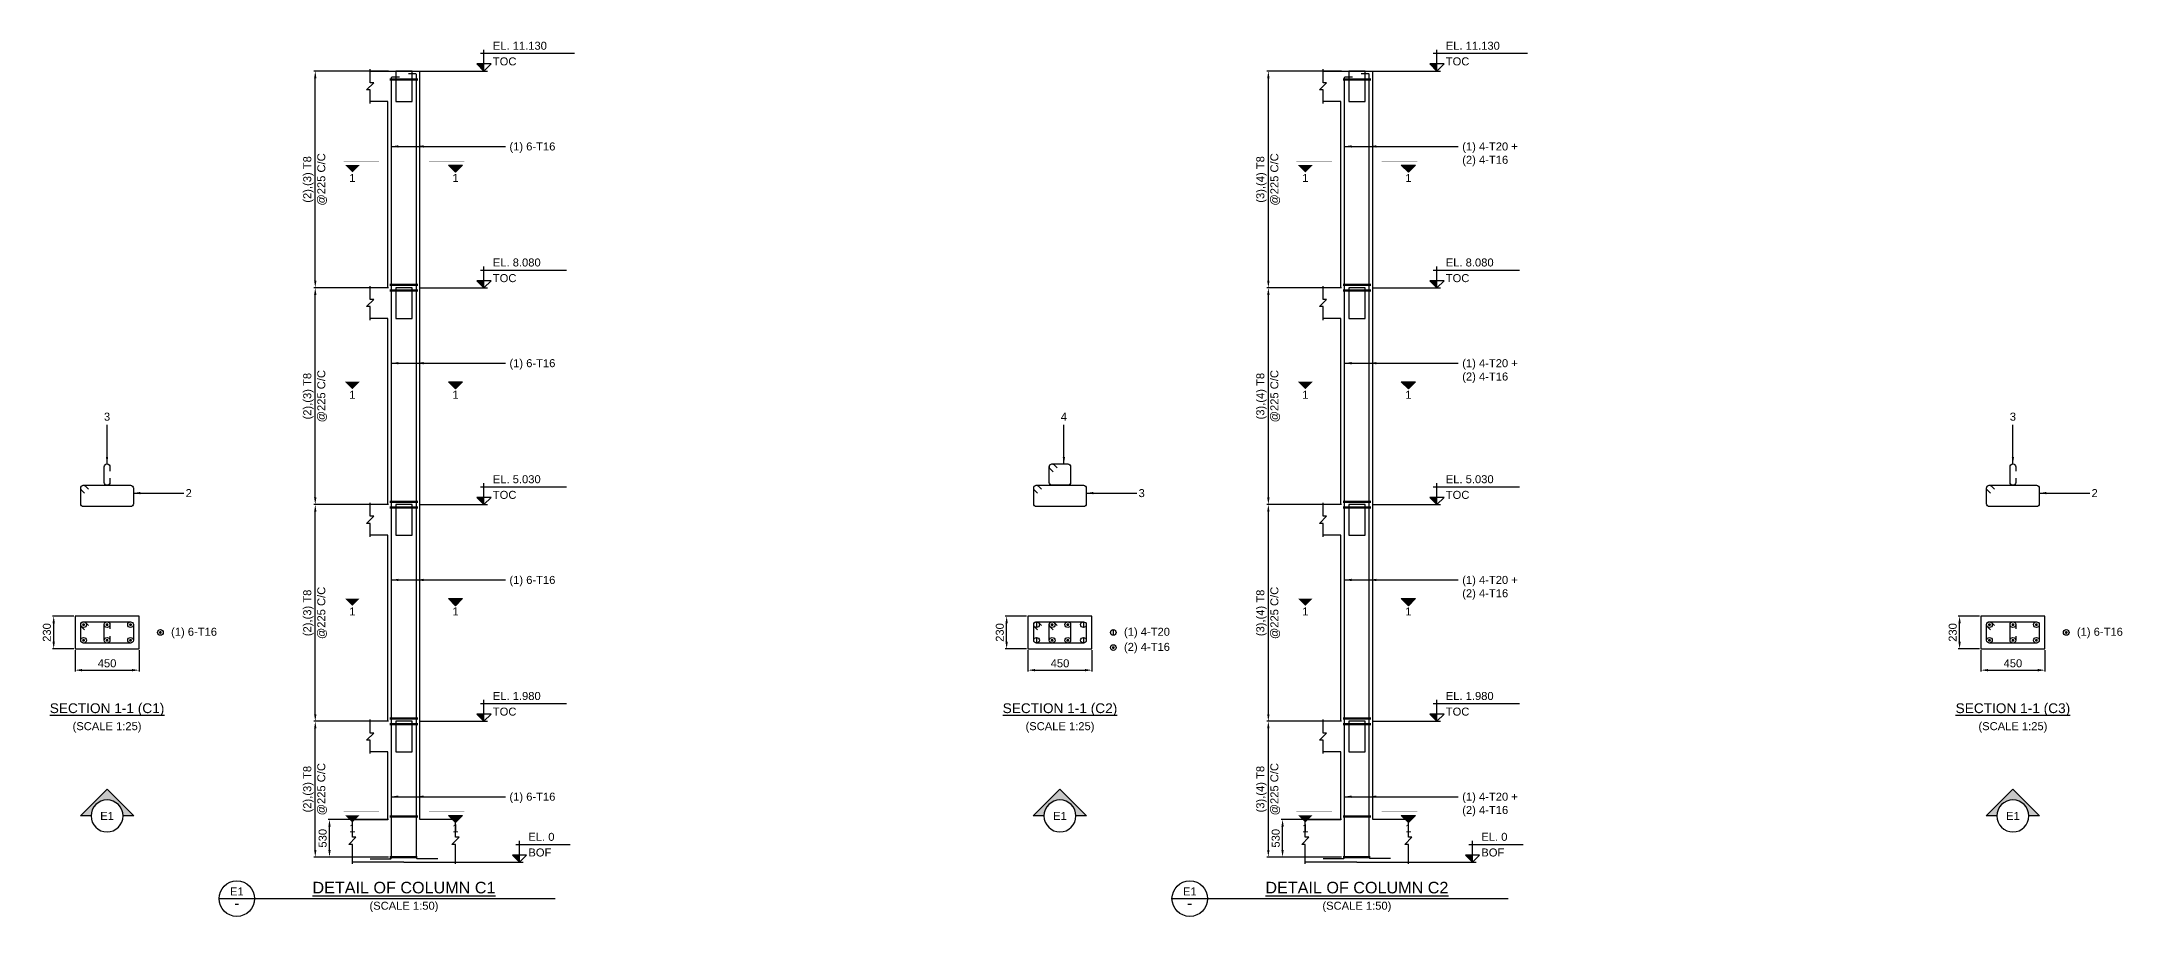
# Model space of a CAD drawing. Header units: inches. Extents: x 16610 to 272800, y -1525 to 29078.
# Drawn here: x 16610 to 75129, y -1525 to 23078 of the extents above; entities that cross this region are included whole.
import ezdxf
from ezdxf.enums import TextEntityAlignment as Align

# ---------------------------------------------------------------- set-up
doc = ezdxf.new("R2010")
doc.units = ezdxf.units.IN
doc.header["$MEASUREMENT"] = 0
doc.linetypes.add('SCHidden', pattern=[1000, 500, -500])
for name, color, linetype in [('colSectionMarkLayer', 5, 'Continuous'), ('Concrete Line', 2, 'Continuous'), ('Dim', 31, 'Continuous'), ('Hatch', 25, 'Continuous'), ('Labels', 4, 'Continuous'), ('Link', 225, 'Continuous'), ('Reinforcement', 130, 'Continuous'), ('Text', 31, 'Continuous'), ('Text_Scale', 31, 'Continuous')]:
    doc.layers.add(name, color=color, linetype=linetype)
doc.styles.add('SC-BBS1', font='SansSerif')
doc.styles.get("Standard").update_dxf_attribs({"font": 'txt.shx'})
doc.dimstyles.new('ColumnSch', dxfattribs={"dimtxt": 225, "dimasz": 200, "dimexe": 38, "dimexo": 38, "dimgap": 80, "dimtad": 1, "dimtoh": 1, "dimdec": 0, "dimzin": 0, "dimdsep": 46, "dimtxsty": 'SC-BBS1', "dimcen": 0.09, "dimclrd": 8, "dimclre": 8, "dimclrt": 31, "dimadec": 0, "dimazin": 0, "dimtfac": 1, "dimtdec": 0, "dimtix": 1, "dimtofl": 0, "dimtmove": 0, "dimatfit": 3, "dimfxl": 1, "dimtolj": 1, "dimtzin": 0, "dimarcsym": 0})
doc.dimstyles.get("Standard").update_dxf_attribs({"dimtxt": 0.18, "dimasz": 200, "dimexe": 0.18, "dimexo": 0.0625, "dimgap": 0.09, "dimtad": 0, "dimtih": 1, "dimtoh": 1, "dimdec": 4, "dimzin": 0, "dimdsep": 46, "dimtxsty": 'Standard', "dimcen": 0.09, "dimadec": 0, "dimazin": 0, "dimtfac": 1, "dimtdec": 4, "dimtofl": 0, "dimtmove": 0, "dimatfit": 3, "dimfxl": 1, "dimtolj": 1, "dimtzin": 0, "dimarcsym": 0})

# ---------------------------------------------------------------- blocks, each defined once
blk = doc.blocks.new('*D0')
at = {"color": 8, "linetype": 'ByBlock', "lineweight": -2}
for p, q in [((26368, 3962), (24268, 3962)), ((24306, 344), (24306, 3762)), ((26368, 144), (24268, 144))]:
    blk.add_line(p, q, dxfattribs=at)
at = {"color": 8}
for points in [[(24306, 3962), (24339, 3762), (24273, 3762)], [(24306, 144), (24273, 344), (24339, 344)]]:
    blk.add_solid(points, dxfattribs=at)
at = {"layer": 'DEFPOINTS', "color": 31}
for p in [(26406, 3962), (24306, 144), (26406, 144)]:
    blk.add_point(p, dxfattribs=at)
at = {"color": 31, "char_height": 225, "attachment_point": 5, "rotation": 90, "style": 'SC-BBS1'}
for s, insert in [('\\A1;(2),(3) T8', (24114, 2053)), ('\\A1;@225 C/C', (24498, 2053))]:
    blk.add_mtext(s, dxfattribs=dict(at, insert=insert))
blk = doc.blocks.new('*D1')
at = {"color": 8, "linetype": 'ByBlock', "lineweight": -2}
for p, q in [((26368, 1200), (24668, 1200)), ((24706, 344), (24706, 1000)), ((26368, 144), (24668, 144))]:
    blk.add_line(p, q, dxfattribs=at)
at = {"color": 8}
for points in [[(24706, 1200), (24739, 1000), (24673, 1000)], [(24706, 144), (24673, 344), (24739, 344)]]:
    blk.add_solid(points, dxfattribs=at)
at = {"layer": 'DEFPOINTS', "color": 31}
for p in [(26406, 1200), (24706, 144), (26406, 144)]:
    blk.add_point(p, dxfattribs=at)
at = {"color": 31, "insert": (24514, 672), "char_height": 225, "attachment_point": 5, "rotation": 90, "style": 'SC-BBS1'}
blk.add_mtext('\\A1;530', dxfattribs=at)
blk = doc.blocks.new('*D2')
at = {"color": 8, "linetype": 'ByBlock', "lineweight": -2}
for p, q in [((26368, 10058), (24268, 10058)), ((24306, 4162), (24306, 9858)), ((26368, 3962), (24268, 3962))]:
    blk.add_line(p, q, dxfattribs=at)
at = {"color": 8}
for points in [[(24306, 10058), (24339, 9858), (24273, 9858)], [(24306, 3962), (24273, 4162), (24339, 4162)]]:
    blk.add_solid(points, dxfattribs=at)
at = {"layer": 'DEFPOINTS', "color": 31}
for p in [(26406, 10058), (24306, 3962), (26406, 3962)]:
    blk.add_point(p, dxfattribs=at)
at = {"color": 31, "char_height": 225, "attachment_point": 5, "rotation": 90, "style": 'SC-BBS1'}
for s, insert in [('\\A1;(2),(3) T8', (24114, 7010)), ('\\A1;@225 C/C', (24498, 7010))]:
    blk.add_mtext(s, dxfattribs=dict(at, insert=insert))
blk = doc.blocks.new('*D3')
at = {"color": 8, "linetype": 'ByBlock', "lineweight": -2}
for p, q in [((26368, 16154), (24268, 16154)), ((24306, 10258), (24306, 15954)), ((26368, 10058), (24268, 10058))]:
    blk.add_line(p, q, dxfattribs=at)
at = {"color": 8}
for points in [[(24306, 16154), (24339, 15954), (24273, 15954)], [(24306, 10058), (24273, 10258), (24339, 10258)]]:
    blk.add_solid(points, dxfattribs=at)
at = {"layer": 'DEFPOINTS', "color": 31}
for p in [(26406, 16154), (24306, 10058), (26406, 10058)]:
    blk.add_point(p, dxfattribs=at)
at = {"color": 31, "char_height": 225, "attachment_point": 5, "rotation": 90, "style": 'SC-BBS1'}
for s, insert in [('\\A1;(2),(3) T8', (24114, 13106)), ('\\A1;@225 C/C', (24498, 13106))]:
    blk.add_mtext(s, dxfattribs=dict(at, insert=insert))
blk = doc.blocks.new('*D4')
at = {"color": 8, "linetype": 'ByBlock', "lineweight": -2}
for p, q in [((26368, 22250), (24268, 22250)), ((24306, 16354), (24306, 22050)), ((26368, 16154), (24268, 16154))]:
    blk.add_line(p, q, dxfattribs=at)
at = {"color": 8}
for points in [[(24306, 22250), (24339, 22050), (24273, 22050)], [(24306, 16154), (24273, 16354), (24339, 16354)]]:
    blk.add_solid(points, dxfattribs=at)
at = {"layer": 'DEFPOINTS', "color": 31}
for p in [(26406, 22250), (24306, 16154), (26406, 16154)]:
    blk.add_point(p, dxfattribs=at)
at = {"color": 31, "char_height": 225, "attachment_point": 5, "rotation": 90, "style": 'SC-BBS1'}
for s, insert in [('\\A1;@225 C/C', (24498, 19202)), ('\\A1;(2),(3) T8', (24114, 19202))]:
    blk.add_mtext(s, dxfattribs=dict(at, insert=insert))
blk = doc.blocks.new('*D5')
at = {"color": 8, "linetype": 'ByBlock', "lineweight": -2}
for p, q in [((17550, 5962), (17550, 5362)), ((19350, 5962), (19350, 5362)), ((17750, 5400), (19150, 5400))]:
    blk.add_line(p, q, dxfattribs=at)
at = {"color": 8}
for points in [[(17550, 5400), (17750, 5433), (17750, 5367)], [(19350, 5400), (19150, 5367), (19150, 5433)]]:
    blk.add_solid(points, dxfattribs=at)
at = {"layer": 'DEFPOINTS', "color": 31}
for p in [(17550, 6000), (19350, 6000), (17550, 5400)]:
    blk.add_point(p, dxfattribs=at)
at = {"color": 31, "insert": (18450, 5592), "char_height": 225, "attachment_point": 5, "style": 'SC-BBS1'}
blk.add_mtext('\\A1;450', dxfattribs=at)
blk = doc.blocks.new('*D6')
at = {"color": 8, "linetype": 'ByBlock', "lineweight": -2}
for p, q in [((17512, 6920), (16912, 6920)), ((16950, 6200), (16950, 6720)), ((17512, 6000), (16912, 6000))]:
    blk.add_line(p, q, dxfattribs=at)
at = {"color": 8}
for points in [[(16950, 6920), (16983, 6720), (16917, 6720)], [(16950, 6000), (16917, 6200), (16983, 6200)]]:
    blk.add_solid(points, dxfattribs=at)
at = {"layer": 'DEFPOINTS', "color": 31}
for p in [(17550, 6920), (16950, 6000), (17550, 6000)]:
    blk.add_point(p, dxfattribs=at)
at = {"color": 31, "insert": (16758, 6460), "char_height": 225, "attachment_point": 5, "rotation": 90, "style": 'SC-BBS1'}
blk.add_mtext('\\A1;230', dxfattribs=at)
blk = doc.blocks.new('*D7')
at = {"color": 8, "linetype": 'ByBlock', "lineweight": -2}
for p, q in [((53172, 3962), (51072, 3962)), ((51110, 344), (51110, 3762)), ((53172, 144), (51072, 144))]:
    blk.add_line(p, q, dxfattribs=at)
at = {"color": 8}
for points in [[(51110, 3962), (51143, 3762), (51077, 3762)], [(51110, 144), (51077, 344), (51143, 344)]]:
    blk.add_solid(points, dxfattribs=at)
at = {"layer": 'DEFPOINTS', "color": 31}
for p in [(53210, 3962), (51110, 144), (53210, 144)]:
    blk.add_point(p, dxfattribs=at)
at = {"color": 31, "char_height": 225, "attachment_point": 5, "rotation": 90, "style": 'SC-BBS1'}
for s, insert in [('\\A1;(3),(4) T8', (50918, 2053)), ('\\A1;@225 C/C', (51302, 2053))]:
    blk.add_mtext(s, dxfattribs=dict(at, insert=insert))
blk = doc.blocks.new('*D8')
at = {"color": 8, "linetype": 'ByBlock', "lineweight": -2}
for p, q in [((53172, 1200), (51472, 1200)), ((51510, 344), (51510, 1000)), ((53172, 144), (51472, 144))]:
    blk.add_line(p, q, dxfattribs=at)
at = {"color": 8}
for points in [[(51510, 1200), (51543, 1000), (51477, 1000)], [(51510, 144), (51477, 344), (51543, 344)]]:
    blk.add_solid(points, dxfattribs=at)
at = {"layer": 'DEFPOINTS', "color": 31}
for p in [(53210, 1200), (51510, 144), (53210, 144)]:
    blk.add_point(p, dxfattribs=at)
at = {"color": 31, "insert": (51318, 672), "char_height": 225, "attachment_point": 5, "rotation": 90, "style": 'SC-BBS1'}
blk.add_mtext('\\A1;530', dxfattribs=at)
blk = doc.blocks.new('*D9')
at = {"color": 8, "linetype": 'ByBlock', "lineweight": -2}
for p, q in [((53172, 10058), (51072, 10058)), ((51110, 4162), (51110, 9858)), ((53172, 3962), (51072, 3962))]:
    blk.add_line(p, q, dxfattribs=at)
at = {"color": 8}
for points in [[(51110, 10058), (51143, 9858), (51077, 9858)], [(51110, 3962), (51077, 4162), (51143, 4162)]]:
    blk.add_solid(points, dxfattribs=at)
at = {"layer": 'DEFPOINTS', "color": 31}
for p in [(53210, 10058), (51110, 3962), (53210, 3962)]:
    blk.add_point(p, dxfattribs=at)
at = {"color": 31, "char_height": 225, "attachment_point": 5, "rotation": 90, "style": 'SC-BBS1'}
for s, insert in [('\\A1;(3),(4) T8', (50918, 7010)), ('\\A1;@225 C/C', (51302, 7010))]:
    blk.add_mtext(s, dxfattribs=dict(at, insert=insert))
blk = doc.blocks.new('*D10')
at = {"color": 8, "linetype": 'ByBlock', "lineweight": -2}
for p, q in [((53172, 16154), (51072, 16154)), ((51110, 10258), (51110, 15954)), ((53172, 10058), (51072, 10058))]:
    blk.add_line(p, q, dxfattribs=at)
at = {"color": 8}
for points in [[(51110, 16154), (51143, 15954), (51077, 15954)], [(51110, 10058), (51077, 10258), (51143, 10258)]]:
    blk.add_solid(points, dxfattribs=at)
at = {"layer": 'DEFPOINTS', "color": 31}
for p in [(53210, 16154), (51110, 10058), (53210, 10058)]:
    blk.add_point(p, dxfattribs=at)
at = {"color": 31, "char_height": 225, "attachment_point": 5, "rotation": 90, "style": 'SC-BBS1'}
for s, insert in [('\\A1;(3),(4) T8', (50918, 13106)), ('\\A1;@225 C/C', (51302, 13106))]:
    blk.add_mtext(s, dxfattribs=dict(at, insert=insert))
blk = doc.blocks.new('*D11')
at = {"color": 8, "linetype": 'ByBlock', "lineweight": -2}
for p, q in [((53172, 22250), (51072, 22250)), ((51110, 16354), (51110, 22050)), ((53172, 16154), (51072, 16154))]:
    blk.add_line(p, q, dxfattribs=at)
at = {"color": 8}
for points in [[(51110, 22250), (51143, 22050), (51077, 22050)], [(51110, 16154), (51077, 16354), (51143, 16354)]]:
    blk.add_solid(points, dxfattribs=at)
at = {"layer": 'DEFPOINTS', "color": 31}
for p in [(53210, 22250), (51110, 16154), (53210, 16154)]:
    blk.add_point(p, dxfattribs=at)
at = {"color": 31, "char_height": 225, "attachment_point": 5, "rotation": 90, "style": 'SC-BBS1'}
for s, insert in [('\\A1;@225 C/C', (51302, 19202)), ('\\A1;(3),(4) T8', (50918, 19202))]:
    blk.add_mtext(s, dxfattribs=dict(at, insert=insert))
blk = doc.blocks.new('*D12')
at = {"color": 8, "linetype": 'ByBlock', "lineweight": -2}
for p, q in [((44350, 5962), (44350, 5362)), ((46150, 5962), (46150, 5362)), ((44550, 5400), (45950, 5400))]:
    blk.add_line(p, q, dxfattribs=at)
at = {"color": 8}
for points in [[(44350, 5400), (44550, 5433), (44550, 5367)], [(46150, 5400), (45950, 5367), (45950, 5433)]]:
    blk.add_solid(points, dxfattribs=at)
at = {"layer": 'DEFPOINTS', "color": 31}
for p in [(44350, 6000), (46150, 6000), (44350, 5400)]:
    blk.add_point(p, dxfattribs=at)
at = {"color": 31, "insert": (45250, 5592), "char_height": 225, "attachment_point": 5, "style": 'SC-BBS1'}
blk.add_mtext('\\A1;450', dxfattribs=at)
blk = doc.blocks.new('*D13')
at = {"color": 8, "linetype": 'ByBlock', "lineweight": -2}
for p, q in [((44312, 6920), (43712, 6920)), ((43750, 6200), (43750, 6720)), ((44312, 6000), (43712, 6000))]:
    blk.add_line(p, q, dxfattribs=at)
at = {"color": 8}
for points in [[(43750, 6920), (43783, 6720), (43717, 6720)], [(43750, 6000), (43717, 6200), (43783, 6200)]]:
    blk.add_solid(points, dxfattribs=at)
at = {"layer": 'DEFPOINTS', "color": 31}
for p in [(44350, 6920), (43750, 6000), (44350, 6000)]:
    blk.add_point(p, dxfattribs=at)
at = {"color": 31, "insert": (43558, 6460), "char_height": 225, "attachment_point": 5, "rotation": 90, "style": 'SC-BBS1'}
blk.add_mtext('\\A1;230', dxfattribs=at)
blk = doc.blocks.new('*D20')
at = {"color": 8, "linetype": 'ByBlock', "lineweight": -2}
for p, q in [((71150, 5962), (71150, 5362)), ((72950, 5962), (72950, 5362)), ((71350, 5400), (72750, 5400))]:
    blk.add_line(p, q, dxfattribs=at)
at = {"color": 8}
for points in [[(71150, 5400), (71350, 5433), (71350, 5367)], [(72950, 5400), (72750, 5367), (72750, 5433)]]:
    blk.add_solid(points, dxfattribs=at)
at = {"layer": 'DEFPOINTS', "color": 31}
for p in [(71150, 6000), (72950, 6000), (71150, 5400)]:
    blk.add_point(p, dxfattribs=at)
at = {"color": 31, "insert": (72050, 5592), "char_height": 225, "attachment_point": 5, "style": 'SC-BBS1'}
blk.add_mtext('\\A1;450', dxfattribs=at)
blk = doc.blocks.new('*D21')
at = {"color": 8, "linetype": 'ByBlock', "lineweight": -2}
for p, q in [((71112, 6920), (70512, 6920)), ((70550, 6200), (70550, 6720)), ((71112, 6000), (70512, 6000))]:
    blk.add_line(p, q, dxfattribs=at)
at = {"color": 8}
for points in [[(70550, 6920), (70583, 6720), (70517, 6720)], [(70550, 6000), (70517, 6200), (70583, 6200)]]:
    blk.add_solid(points, dxfattribs=at)
at = {"layer": 'DEFPOINTS', "color": 31}
for p in [(71150, 6920), (70550, 6000), (71150, 6000)]:
    blk.add_point(p, dxfattribs=at)
at = {"color": 31, "insert": (70358, 6460), "char_height": 225, "attachment_point": 5, "rotation": 90, "style": 'SC-BBS1'}
blk.add_mtext('\\A1;230', dxfattribs=at)

msp = doc.modelspace()

# ---------------------------------------------------------------- hatches: boundary and pattern name
at = {"layer": 'Hatch'}
for points in [[(29050, 22250), (29050, 22450), (28850, 22450)], [(55850, 22250), (55850, 22450), (55650, 22450)], [(25150, 19605), (25350, 19405), (25550, 19605), (25150, 19605)], [(28450, 19605), (28250, 19405), (28050, 19605), (28450, 19605)], [(51950, 19605), (52150, 19405), (52350, 19605), (51950, 19605)], [(55250, 19605), (55050, 19405), (54850, 19605), (55250, 19605)], [(29050, 16154), (29050, 16354), (28850, 16354)], [(55850, 16154), (55850, 16354), (55650, 16354)], [(25150, 13509), (25350, 13309), (25550, 13509), (25150, 13509)], [(28450, 13509), (28250, 13309), (28050, 13509), (28450, 13509)], [(51950, 13509), (52150, 13309), (52350, 13509), (51950, 13509)], [(55250, 13509), (55050, 13309), (54850, 13509), (55250, 13509)], [(29050, 10058), (29050, 10258), (28850, 10258)], [(55850, 10058), (55850, 10258), (55650, 10258)], [(25150, 7413), (25350, 7213), (25550, 7413), (25150, 7413)], [(28450, 7413), (28250, 7213), (28050, 7413), (28450, 7413)], [(51950, 7413), (52150, 7213), (52350, 7413), (51950, 7413)], [(55250, 7413), (55050, 7213), (54850, 7413), (55250, 7413)], [(29050, 3962), (29050, 4162), (28850, 4162)], [(55850, 3962), (55850, 4162), (55650, 4162)], [(25150, 1317), (25350, 1117), (25550, 1317), (25150, 1317)], [(28450, 1317), (28250, 1117), (28050, 1317), (28450, 1317)], [(51950, 1317), (52150, 1117), (52350, 1317), (51950, 1317)], [(55250, 1317), (55050, 1117), (54850, 1317), (55250, 1317)], [(30050, 0), (30050, 200), (29850, 200)], [(56850, 0), (56850, 200), (56650, 200)]]:
    msp.add_hatch(color=256, dxfattribs=at).paths.add_polyline_path(points, flags=0)
h = msp.add_hatch(color=256, dxfattribs=at)
edge = h.paths.add_edge_path(flags=16)
edge.add_line((18000, 1300), (17700, 1300))
edge.add_line((17700, 1300), (18450, 2050))
edge.add_line((18450, 2050), (19200, 1300))
edge.add_line((19200, 1300), (18900, 1300))
edge.add_arc((18450, 1300), 450, 0, 180)
h = msp.add_hatch(color=256, dxfattribs=at)
edge = h.paths.add_edge_path(flags=16)
edge.add_line((44800, 1300), (44500, 1300))
edge.add_line((44500, 1300), (45250, 2050))
edge.add_line((45250, 2050), (46000, 1300))
edge.add_line((46000, 1300), (45700, 1300))
edge.add_arc((45250, 1300), 450, 0, 180)
h = msp.add_hatch(color=256, dxfattribs=at)
edge = h.paths.add_edge_path(flags=16)
edge.add_line((71600, 1300), (71300, 1300))
edge.add_line((71300, 1300), (72050, 2050))
edge.add_line((72050, 2050), (72800, 1300))
edge.add_line((72800, 1300), (72500, 1300))
edge.add_arc((72050, 1300), 450, 0, 180)

# ---------------------------------------------------------------- linework, layer by layer
at = {"lineweight": 50}
for p, q in [((26406, 22010), (27194, 22010)), ((53210, 22010), (53990, 22010)), ((26406, 16234), (27194, 16234)), ((26406, 16074), (27194, 16074)), ((53210, 16234), (53990, 16234)), ((53210, 16074), (53990, 16074)), ((26406, 10138), (27194, 10138)), ((26406, 9978), (27194, 9978)), ((53210, 10138), (53990, 10138)), ((53210, 9978), (53990, 9978)), ((26406, 4042), (27194, 4042)), ((26406, 3882), (27194, 3882)), ((53210, 4042), (53990, 4042)), ((53210, 3882), (53990, 3882)), ((26406, 1280), (27194, 1280)), ((53210, 1280), (53990, 1280)), ((26406, 144), (27170, 144)), ((53210, 144), (53970, 144))]:
    msp.add_line(p, q, dxfattribs=at)
at = {"layer": 'colSectionMarkLayer'}
for p, q in [((29050, 22250), (29050, 22850)), ((55850, 22250), (55850, 22850)), ((27250, 22250), (29150, 22250)), ((28950, 22750), (31600, 22750)), ((54050, 22250), (55950, 22250)), ((55750, 22750), (58400, 22750)), ((28950, 16654), (31375, 16654)), ((29050, 16154), (29050, 16754)), ((55750, 16654), (58175, 16654)), ((55850, 16154), (55850, 16754)), ((27250, 16154), (29150, 16154)), ((54050, 16154), (55950, 16154)), ((28950, 10558), (31375, 10558)), ((29050, 10058), (29050, 10658)), ((55750, 10558), (58175, 10558)), ((55850, 10058), (55850, 10658)), ((27250, 10058), (29150, 10058)), ((54050, 10058), (55950, 10058)), ((28950, 4462), (31375, 4462)), ((29050, 3962), (29050, 4562)), ((55750, 4462), (58175, 4462)), ((55850, 3962), (55850, 4562)), ((27250, 3962), (29150, 3962)), ((54050, 3962), (55950, 3962)), ((30050, 0), (30050, 600)), ((56850, 0), (56850, 600)), ((28250, 0), (30150, 0)), ((29950, 500), (31475, 500)), ((55050, 0), (56950, 0)), ((56750, 500), (58275, 500)), ((21600, -1025), (31050, -1025)), ((48400, -1025), (57850, -1025))]:
    msp.add_line(p, q, dxfattribs=at)
for points in [[(29050, 22250), (29250, 22450), (28850, 22450)], [(55850, 22250), (56050, 22450), (55650, 22450)], [(29050, 16154), (29250, 16354), (28850, 16354)], [(55850, 16154), (56050, 16354), (55650, 16354)], [(29050, 10058), (29250, 10258), (28850, 10258)], [(55850, 10058), (56050, 10258), (55650, 10258)], [(29050, 3962), (29250, 4162), (28850, 4162)], [(55850, 3962), (56050, 4162), (55650, 4162)], [(30050, 0), (30250, 200), (29850, 200)], [(56850, 0), (57050, 200), (56650, 200)]]:
    msp.add_lwpolyline(points, close=True, dxfattribs=at)
at = {"layer": 'colSectionMarkLayer', "const_width": 5}
for points in [[(26100, 19705), (25100, 19705)], [(25150, 19605), (25350, 19405), (25550, 19605), (25150, 19605)], [(27500, 19705), (28500, 19705)], [(52900, 19705), (51900, 19705)], [(51950, 19605), (52150, 19405), (52350, 19605), (51950, 19605)], [(54300, 19705), (55300, 19705)], [(26100, 13609), (25100, 13609)], [(25150, 13509), (25350, 13309), (25550, 13509), (25150, 13509)], [(27500, 13609), (28500, 13609)], [(52900, 13609), (51900, 13609)], [(51950, 13509), (52150, 13309), (52350, 13509), (51950, 13509)], [(54300, 13609), (55300, 13609)], [(26100, 7513), (25100, 7513)], [(25150, 7413), (25350, 7213), (25550, 7413), (25150, 7413)], [(27500, 7513), (28500, 7513)], [(52900, 7513), (51900, 7513)], [(51950, 7413), (52150, 7213), (52350, 7413), (51950, 7413)], [(54300, 7513), (55300, 7513)], [(26100, 1417), (25100, 1417)], [(25150, 1317), (25350, 1117), (25550, 1317), (25150, 1317)], [(27500, 1417), (28500, 1417)], [(52900, 1417), (51900, 1417)], [(51950, 1317), (52150, 1117), (52350, 1317), (51950, 1317)], [(54300, 1417), (55300, 1417)]]:
    msp.add_lwpolyline(points, dxfattribs=at)
at = {"layer": 'colSectionMarkLayer'}
for points in [[(28450, 19605), (28250, 19405), (28050, 19605), (28450, 19605)], [(55250, 19605), (55050, 19405), (54850, 19605), (55250, 19605)], [(28450, 13509), (28250, 13309), (28050, 13509), (28450, 13509)], [(55250, 13509), (55050, 13309), (54850, 13509), (55250, 13509)], [(28450, 7413), (28250, 7213), (28050, 7413), (28450, 7413)], [(55250, 7413), (55050, 7213), (54850, 7413), (55250, 7413)], [(28450, 1317), (28250, 1117), (28050, 1317), (28450, 1317)], [(55250, 1317), (55050, 1117), (54850, 1317), (55250, 1317)]]:
    msp.add_lwpolyline(points, dxfattribs=at)
for points in [[(18000, 1300), (17700, 1300), (18450, 2050), (19200, 1300), (18900, 1300, 1), (18000, 1300, 1), (18900, 1300)], [(44800, 1300), (44500, 1300), (45250, 2050), (46000, 1300), (45700, 1300, 1), (44800, 1300, 1), (45700, 1300)], [(71600, 1300), (71300, 1300), (72050, 2050), (72800, 1300), (72500, 1300, 1), (71600, 1300, 1), (72500, 1300)]]:
    msp.add_lwpolyline(points, format="xyb", dxfattribs=at)
for centre in [(22100, -1025), (48900, -1025)]:
    msp.add_circle(centre, 500, dxfattribs=at)
at = {"layer": 'Concrete Line'}
for p, q in [((25850, 22250), (27250, 22250)), ((27250, 16154), (27250, 22250)), ((52650, 22250), (54050, 22250)), ((54050, 16154), (54050, 22250)), ((26350, 21390), (25850, 21390)), ((26350, 16154), (26350, 21390)), ((53150, 21390), (52650, 21390)), ((53150, 16154), (53150, 21390)), ((26350, 16154), (25850, 16154)), ((26350, 16154), (26350, 16154)), ((26350, 16154), (26350, 16154)), ((27250, 10058), (27250, 16154)), ((27250, 16154), (27250, 16154)), ((27250, 16154), (27250, 16154)), ((53150, 16154), (52650, 16154)), ((53150, 16154), (53150, 16154)), ((53150, 16154), (53150, 16154)), ((54050, 10058), (54050, 16154)), ((54050, 16154), (54050, 16154)), ((54050, 16154), (54050, 16154)), ((26350, 15294), (25850, 15294)), ((26350, 10058), (26350, 15294)), ((53150, 15294), (52650, 15294)), ((53150, 10058), (53150, 15294)), ((26350, 10058), (25850, 10058)), ((26350, 10058), (26350, 10058)), ((26350, 10058), (26350, 10058)), ((27250, 3962), (27250, 10058)), ((27250, 10058), (27250, 10058)), ((27250, 10058), (27250, 10058)), ((53150, 10058), (52650, 10058)), ((53150, 10058), (53150, 10058)), ((53150, 10058), (53150, 10058)), ((54050, 3962), (54050, 10058)), ((54050, 10058), (54050, 10058)), ((54050, 10058), (54050, 10058)), ((26350, 9198), (25850, 9198)), ((26350, 3962), (26350, 9198)), ((53150, 9198), (52650, 9198)), ((53150, 3962), (53150, 9198)), ((26350, 3962), (25850, 3962)), ((26350, 3962), (26350, 3962)), ((26350, 3962), (26350, 3962)), ((27250, 1200), (27250, 3962)), ((27250, 3962), (27250, 3962)), ((27250, 3962), (27250, 3962)), ((53150, 3962), (52650, 3962)), ((53150, 3962), (53150, 3962)), ((53150, 3962), (53150, 3962)), ((54050, 1200), (54050, 3962)), ((54050, 3962), (54050, 3962)), ((54050, 3962), (54050, 3962)), ((26350, 3102), (25850, 3102)), ((26350, 1200), (26350, 3102)), ((53150, 3102), (52650, 3102)), ((53150, 1200), (53150, 3102)), ((25350, 1200), (26350, 1200)), ((28250, 1200), (27250, 1200)), ((28250, 1200), (27250, 1200)), ((52150, 1200), (53150, 1200)), ((55050, 1200), (54050, 1200)), ((55050, 1200), (54050, 1200)), ((26800, 0), (25350, 0)), ((26800, 0), (28250, 0)), ((53600, 0), (52150, 0)), ((53600, 0), (55050, 0))]:
    msp.add_line(p, q, dxfattribs=at)
for points in [[(25850, 21340), (25850, 21720), (25750, 21720), (25950, 21920), (25850, 21920), (25850, 22300)], [(52650, 21340), (52650, 21720), (52550, 21720), (52750, 21920), (52650, 21920), (52650, 22300)], [(25850, 15244), (25850, 15624), (25750, 15624), (25950, 15824), (25850, 15824), (25850, 16204)], [(52650, 15244), (52650, 15624), (52550, 15624), (52750, 15824), (52650, 15824), (52650, 16204)], [(25850, 9148), (25850, 9528), (25750, 9528), (25950, 9728), (25850, 9728), (25850, 10108)], [(52650, 9148), (52650, 9528), (52550, 9528), (52750, 9728), (52650, 9728), (52650, 10108)], [(25850, 3052), (25850, 3432), (25750, 3432), (25950, 3632), (25850, 3632), (25850, 4012)], [(52650, 3052), (52650, 3432), (52550, 3432), (52750, 3632), (52650, 3632), (52650, 4012)], [(25350, -50), (25350, 500), (25250, 500), (25450, 700), (25350, 700), (25350, 1250)], [(28250, -50), (28250, 500), (28150, 500), (28350, 700), (28250, 700), (28250, 1250)], [(52150, -50), (52150, 500), (52050, 500), (52250, 700), (52150, 700), (52150, 1250)], [(55050, -50), (55050, 500), (54950, 500), (55150, 700), (55050, 700), (55050, 1250)]]:
    msp.add_lwpolyline(points, dxfattribs=at)
for points in [[(26570, 22250), (26570, 21390), (27030, 21390), (27030, 22250)], [(53370, 22250), (53370, 21390), (53830, 21390), (53830, 22250)], [(26570, 16154), (26570, 15294), (27030, 15294), (27030, 16154)], [(53370, 16154), (53370, 15294), (53830, 15294), (53830, 16154)], [(26570, 10058), (26570, 9198), (27030, 9198), (27030, 10058)], [(53370, 10058), (53370, 9198), (53830, 9198), (53830, 10058)], [(17550, 6000), (19350, 6000), (19350, 6000), (19350, 6920), (19350, 6920), (17550, 6920), (17550, 6920), (17550, 6000)], [(44350, 6000), (46150, 6000), (46150, 6000), (46150, 6920), (46150, 6920), (44350, 6920), (44350, 6920), (44350, 6000)], [(71150, 6000), (72950, 6000), (72950, 6000), (72950, 6920), (72950, 6920), (71150, 6920), (71150, 6920), (71150, 6000)], [(26570, 3962), (26570, 3102), (27030, 3102), (27030, 3962)], [(53370, 3962), (53370, 3102), (53830, 3102), (53830, 3962)]]:
    msp.add_lwpolyline(points, close=True, dxfattribs=at)
at = {"layer": 'Concrete Line', "linetype": 'SCHidden', "ltscale": 0.3}
for points in [[(53370, 22250), (53370, 21390), (53830, 21390), (53830, 22250)], [(53370, 16154), (53370, 15294), (53830, 15294), (53830, 16154)], [(53370, 10058), (53370, 9198), (53830, 9198), (53830, 10058)], [(53370, 3962), (53370, 3102), (53830, 3102), (53830, 3962)]]:
    msp.add_lwpolyline(points, close=True, dxfattribs=at)
at = {"layer": 'Link'}
for points in [[(18530, 10800), (18530, 10680, -1), (18370, 10680), (18370, 11120, -1), (18530, 11120), (18530, 11000)], [(45058.3, 10978.6), (44973.4, 11063.4, -0.668178), (45030, 11200), (45470, 11200, -0.4142136), (45550, 11120), (45550, 10680, -0.4142136), (45470, 10600), (45030, 10600, -0.4142136), (44950, 10680), (44950, 11120, -0.6681793), (45086.6, 11176.6), (45171.4, 11091.7)], [(72130, 10800), (72130, 10680, -1), (71970, 10680), (71970, 11120, -1), (72130, 11120), (72130, 11000)], [(17818.3, 10378.6), (17733.4, 10463.4, -0.668178), (17790, 10600), (19110, 10600, -0.4142136), (19190, 10520), (19190, 10080, -0.4142136), (19110, 10000), (17790, 10000, -0.4142136), (17710, 10080), (17710, 10520, -0.6681793), (17846.6, 10576.6), (17931.4, 10491.7)], [(44618.3, 10378.6), (44533.4, 10463.4, -0.668178), (44590, 10600), (45910, 10600, -0.4142136), (45990, 10520), (45990, 10080, -0.4142136), (45910, 10000), (44590, 10000, -0.4142136), (44510, 10080), (44510, 10520, -0.6681793), (44646.6, 10576.6), (44731.4, 10491.7)], [(71418.3, 10378.6), (71333.4, 10463.4, -0.668178), (71390, 10600), (72710, 10600, -0.4142136), (72790, 10520), (72790, 10080, -0.4142136), (72710, 10000), (71390, 10000, -0.4142136), (71310, 10080), (71310, 10520, -0.6681793), (71446.6, 10576.6), (71531.4, 10491.7)], [(17818.3, 6538.6), (17733.4, 6623.4, -0.668178), (17790, 6760), (19110, 6760, -0.4142136), (19190, 6680), (19190, 6240, -0.4142136), (19110, 6160), (17790, 6160, -0.4142136), (17710, 6240), (17710, 6680, -0.6681793), (17846.6, 6736.6), (17931.4, 6651.7)], [(18530, 6360), (18530, 6240, -1), (18370, 6240), (18370, 6680, -1), (18530, 6680), (18530, 6560)], [(44618.3, 6538.6), (44533.4, 6623.4, -0.668178), (44590, 6760), (45910, 6760, -0.4142136), (45990, 6680), (45990, 6240, -0.4142136), (45910, 6160), (44590, 6160, -0.4142136), (44510, 6240), (44510, 6680, -0.6681793), (44646.6, 6736.6), (44731.4, 6651.7)], [(45058.3, 6538.6), (44973.4, 6623.4, -0.668178), (45030, 6760), (45470, 6760, -0.4142136), (45550, 6680), (45550, 6240, -0.4142136), (45470, 6160), (45030, 6160, -0.4142136), (44950, 6240), (44950, 6680, -0.6681793), (45086.6, 6736.6), (45171.4, 6651.7)], [(71418.3, 6538.6), (71333.4, 6623.4, -0.668178), (71390, 6760), (72710, 6760, -0.4142136), (72790, 6680), (72790, 6240, -0.4142136), (72710, 6160), (71390, 6160, -0.4142136), (71310, 6240), (71310, 6680, -0.6681793), (71446.6, 6736.6), (71531.4, 6651.7)], [(72130, 6360), (72130, 6240, -1), (71970, 6240), (71970, 6680, -1), (72130, 6680), (72130, 6560)]]:
    msp.add_lwpolyline(points, format="xyb", dxfattribs=at)
at = {"layer": 'Reinforcement', "lineweight": 25}
for points in [[(26446, 17044), (26446, 18772), (26446, 19312), (26446, 22060, -0.4142136), (26476, 22090), (26676, 22090)], [(27154, 18772), (27154, 20500), (27154, 21040), (27154, 22140, 0.4142136), (27124, 22170), (26924, 22170)], [(53250, 16612), (53250, 18772), (53250, 19312), (53250, 22060, -0.4142136), (53280, 22090), (53480, 22090)], [(53950, 18772), (53950, 20500), (53950, 21040), (53950, 22140, 0.4142136), (53920, 22170), (53720, 22170)], [(27754, 96), (27184, 96, -0.4142136), (27154, 126), (27154, 8308)], [(54550, 100), (53980, 100, -0.4142136), (53950, 130), (53950, 8308)], [(25846, 96), (26416, 96, 0.4142136), (26446, 126), (26446, 6580)], [(52650, 100), (53220, 100, 0.4142136), (53250, 130), (53250, 6580)]]:
    msp.add_lwpolyline(points, format="xyb", dxfattribs=at)
for points in [[(27154, 12676), (27154, 14404), (27154, 14944), (27154, 20500)], [(53950, 12676), (53950, 14404), (53950, 14944), (53950, 20500)], [(26446, 10948), (26446, 12676), (26446, 13216), (26446, 18772)], [(53250, 10516), (53250, 12676), (53250, 13216), (53250, 18772)], [(27154, 6580), (27154, 8308), (27154, 8848), (27154, 14404)], [(53950, 6580), (53950, 8308), (53950, 8848), (53950, 14404)], [(26446, 4852), (26446, 6580), (26446, 7120), (26446, 12676)], [(53250, 4420), (53250, 6580), (53250, 7120), (53250, 12676)]]:
    msp.add_lwpolyline(points, dxfattribs=at)
at = {"layer": 'Reinforcement', "color": 130, "const_width": 40}
for points in [[(17770, 6680, 1), (17810, 6680, 1)], [(18430, 6680, 1), (18470, 6680, 1)], [(19090, 6680, 1), (19130, 6680, 1)], [(19930, 6460, 1), (19970, 6460, 1)], [(45010, 6680, 1), (45050, 6680, 1)], [(45450, 6680, 1), (45490, 6680, 1)], [(71370, 6680, 1), (71410, 6680, 1)], [(72030, 6680, 1), (72070, 6680, 1)], [(72690, 6680, 1), (72730, 6680, 1)], [(73530, 6460, 1), (73570, 6460, 1)], [(17770, 6240, 1), (17810, 6240, 1)], [(18430, 6240, 1), (18470, 6240, 1)], [(19090, 6240, 1), (19130, 6240, 1)], [(45010, 6240, 1), (45050, 6240, 1)], [(45450, 6240, 1), (45490, 6240, 1)], [(46730, 6035, 1), (46770, 6035, 1)], [(71370, 6240, 1), (71410, 6240, 1)], [(72030, 6240, 1), (72070, 6240, 1)], [(72690, 6240, 1), (72730, 6240, 1)]]:
    msp.add_lwpolyline(points, format="xyb", close=True, dxfattribs=at)
at = {"layer": 'Reinforcement', "color": 130}
for points in [[(44590, 6760), (44590, 6600)], [(45910, 6760), (45910, 6600)], [(46750, 6540), (46750, 6380)], [(44590, 6320), (44590, 6160)], [(45910, 6320), (45910, 6160)]]:
    msp.add_lwpolyline(points, dxfattribs=at)
for centre in [(17790, 6680), (18450, 6680), (19110, 6680), (19950, 6460), (44590, 6680), (45030, 6680), (45470, 6680), (45910, 6680), (46750, 6460), (71390, 6680), (72050, 6680), (72710, 6680), (73550, 6460), (17790, 6240), (18450, 6240), (19110, 6240), (44590, 6240), (45030, 6240), (45470, 6240), (45910, 6240), (46750, 6035), (71390, 6240), (72050, 6240), (72710, 6240)]:
    msp.add_circle(centre, 80, dxfattribs=at)

# ---------------------------------------------------------------- texts
at = {"layer": 'colSectionMarkLayer', "style": 'SC-BBS1'}
for p in [(25350, 19355), (28250, 19355), (52150, 19355), (55050, 19355), (25350, 13259), (28250, 13259), (52150, 13259), (55050, 13259), (25350, 7163), (28250, 7163), (52150, 7163), (55050, 7163), (25350, 1067), (28250, 1067), (52150, 1067), (55050, 1067)]:
    msp.add_text('1', height=225, dxfattribs=at).set_placement(p, align=Align.TOP_CENTER)
at = {"layer": 'Labels', "style": 'SC-BBS1'}
for s, height, p in [('%%uSECTION 1-1 (C1)', 275, (18450, 4110)), ('%%uSECTION 1-1 (C2)', 275, (45250, 4110)), ('%%uSECTION 1-1 (C3)', 275, (72050, 4110)), ('%%uDETAIL OF COLUMN C1', 325, (26800, -975)), ('%%uDETAIL OF COLUMN C2', 325, (53600, -975)), ('E1', 225, (22100, -1005)), ('E1', 225, (48900, -1005))]:
    msp.add_text(s, height=height, dxfattribs=at).set_placement(p, align=Align.BOTTOM_CENTER)
for s, height, p in [('E1', 225, (18450, 1300)), ('E1', 225, (45250, 1300)), ('E1', 225, (72050, 1300)), ('-', 325, (22100, -1150)), ('-', 325, (48900, -1150))]:
    msp.add_text(s, height=height, dxfattribs=at).set_placement(p, align=Align.MIDDLE_CENTER)
at = {"layer": 'Text', "style": 'SC-BBS1'}
for s, p in [('EL. 11.130', (29300, 22850)), ('EL. 11.130', (56100, 22850)), ('TOC', (29300, 22410)), ('TOC', (56100, 22410)), ('EL. 8.080', (29300, 16754)), ('EL. 8.080', (56100, 16754)), ('TOC', (29300, 16314)), ('TOC', (56100, 16314)), ('EL. 5.030', (29300, 10658)), ('EL. 5.030', (56100, 10658)), ('TOC', (29300, 10218)), ('TOC', (56100, 10218)), ('EL. 1.980', (29300, 4562)), ('EL. 1.980', (56100, 4562)), ('TOC', (29300, 4122)), ('TOC', (56100, 4122)), ('EL. 0', (30300, 600)), ('EL. 0', (57100, 600)), ('BOF', (30300, 160)), ('BOF', (57100, 160))]:
    msp.add_text(s, height=225, dxfattribs=at).set_placement(p)
for s, p in [('3', (18450, 12350)), ('4', (45360, 12350)), ('3', (72050, 12350)), ('(SCALE 1:25)', (18450, 3645)), ('(SCALE 1:25)', (45250, 3645)), ('(SCALE 1:25)', (72050, 3645))]:
    msp.add_text(s, height=225, dxfattribs=at).set_placement(p, align=Align.BOTTOM_CENTER)
for s, p in [('2', (20660, 10380)), ('3', (47460, 10380)), ('2', (74260, 10380)), ('(1) 6-T16', (20250, 6480)), ('(1) 4-T20', (47050, 6480)), ('(1) 6-T16', (73850, 6480)), ('(2) 4-T16', (47050, 6055))]:
    msp.add_text(s, height=225, dxfattribs=at).set_placement(p, align=Align.MIDDLE_LEFT)
at = {"layer": 'Text', "char_height": 225, "attachment_point": 1, "style": 'SC-BBS1'}
for s, insert in [('(1) 6-T16', (29766.5, 20242.5)), ('(1) 4-T20 + \\P(2) 4-T16', (56562.5, 20242.5)), ('(1) 6-T16', (29766.5, 14146.5)), ('(1) 4-T20 + \\P(2) 4-T16', (56562.5, 14146.5)), ('(1) 6-T16', (29766.5, 8050.5)), ('(1) 4-T20 + \\P(2) 4-T16', (56562.5, 8050.5)), ('(1) 6-T16', (29766.5, 1954.5)), ('(1) 4-T20 + \\P(2) 4-T16', (56562.5, 1954.5))]:
    msp.add_mtext(s, dxfattribs=dict(at, insert=insert))
at = {"layer": 'Text_Scale', "style": 'SC-BBS1'}
for p in [(26800, -1405), (53600, -1405)]:
    msp.add_text('(SCALE 1:50)', height=225, dxfattribs=at).set_placement(p, align=Align.BOTTOM_CENTER)

# ---------------------------------------------------------------- dimensions: what is measured, and where the dimension line sits
at = {"layer": 'Dim', "lineweight": 50}
for p1, p2, distance, text, picture, middle in [((26406, 16154), (26406, 22250), 2100, '(2),(3) T8\\X@225 C/C', '*D4', (24306, 19202)), ((53210, 16154), (53210, 22250), 2100, '(3),(4) T8\\X@225 C/C', '*D11', (51110, 19202)), ((26406, 10058), (26406, 16154), 2100, '(2),(3) T8\\X@225 C/C', '*D3', (24306, 13106)), ((53210, 10058), (53210, 16154), 2100, '(3),(4) T8\\X@225 C/C', '*D10', (51110, 13106)), ((26406, 3962), (26406, 10058), 2100, '(2),(3) T8\\X@225 C/C', '*D2', (24306, 7010)), ((53210, 3962), (53210, 10058), 2100, '(3),(4) T8\\X@225 C/C', '*D9', (51110, 7010)), ((26406, 144), (26406, 3962), 2100, '(2),(3) T8\\X@225 C/C', '*D0', (24306, 2053)), ((53210, 144), (53210, 3962), 2100, '(3),(4) T8\\X@225 C/C', '*D7', (51110, 2053)), ((26406, 144), (26406, 1200), 1700, '530', '*D1', (24706, 672)), ((53210, 144), (53210, 1200), 1700, '530', '*D8', (51510, 672))]:
    dim = msp.add_aligned_dim(p1=p1, p2=p2, distance=distance, text=text, dimstyle='ColumnSch', dxfattribs=at)
    dim.commit()
    dim.dimension.update_dxf_attribs({"geometry": picture, "text_midpoint": middle})
at = {"layer": 'Dim'}
for p1, p2, distance, text, picture, middle in [((17550, 6000), (17550, 6920), 600, '230', '*D6', (16950, 6460)), ((44350, 6000), (44350, 6920), 600, '230', '*D13', (43750, 6460)), ((71150, 6000), (71150, 6920), 600, '230', '*D21', (70550, 6460)), ((17550, 6000), (19350, 6000), -600, '450', '*D5', (18450, 5400)), ((44350, 6000), (46150, 6000), -600, '450', '*D12', (45250, 5400)), ((71150, 6000), (72950, 6000), -600, '450', '*D20', (72050, 5400))]:
    dim = msp.add_aligned_dim(p1=p1, p2=p2, distance=distance, text=text, dimstyle='ColumnSch', override={"dimtofl": 1}, dxfattribs=at)
    dim.commit()
    dim.dimension.update_dxf_attribs({"geometry": picture, "text_midpoint": middle})

# ---------------------------------------------------------------- leaders
at = {"layer": 'Dim', "color": 8}
for points in [[(26446, 20130), (29654, 20130)], [(27154, 20130), (29654, 20130)], [(53250, 20130), (56450, 20130)], [(53950, 20130), (56450, 20130)], [(26446, 14034), (29654, 14034)], [(27154, 14034), (29654, 14034)], [(53250, 14034), (56450, 14034)], [(53950, 14034), (56450, 14034)], [(18450, 11200), (18450, 12300)], [(45360, 11200), (45360, 12300)], [(72050, 11200), (72050, 12300)], [(19190, 10380), (20610, 10380)], [(45990, 10380), (47410, 10380)], [(72790, 10380), (74210, 10380)], [(26446, 7938), (29654, 7938)], [(27154, 7938), (29654, 7938)], [(53250, 7938), (56450, 7938)], [(53950, 7938), (56450, 7938)], [(26446, 1842), (29654, 1842)], [(27154, 1842), (29654, 1842)], [(53250, 1842), (56450, 1842)], [(53950, 1842), (56450, 1842)]]:
    msp.add_leader(points, dimstyle='Standard', dxfattribs=at)

doc.saveas('drawing.dxf')
